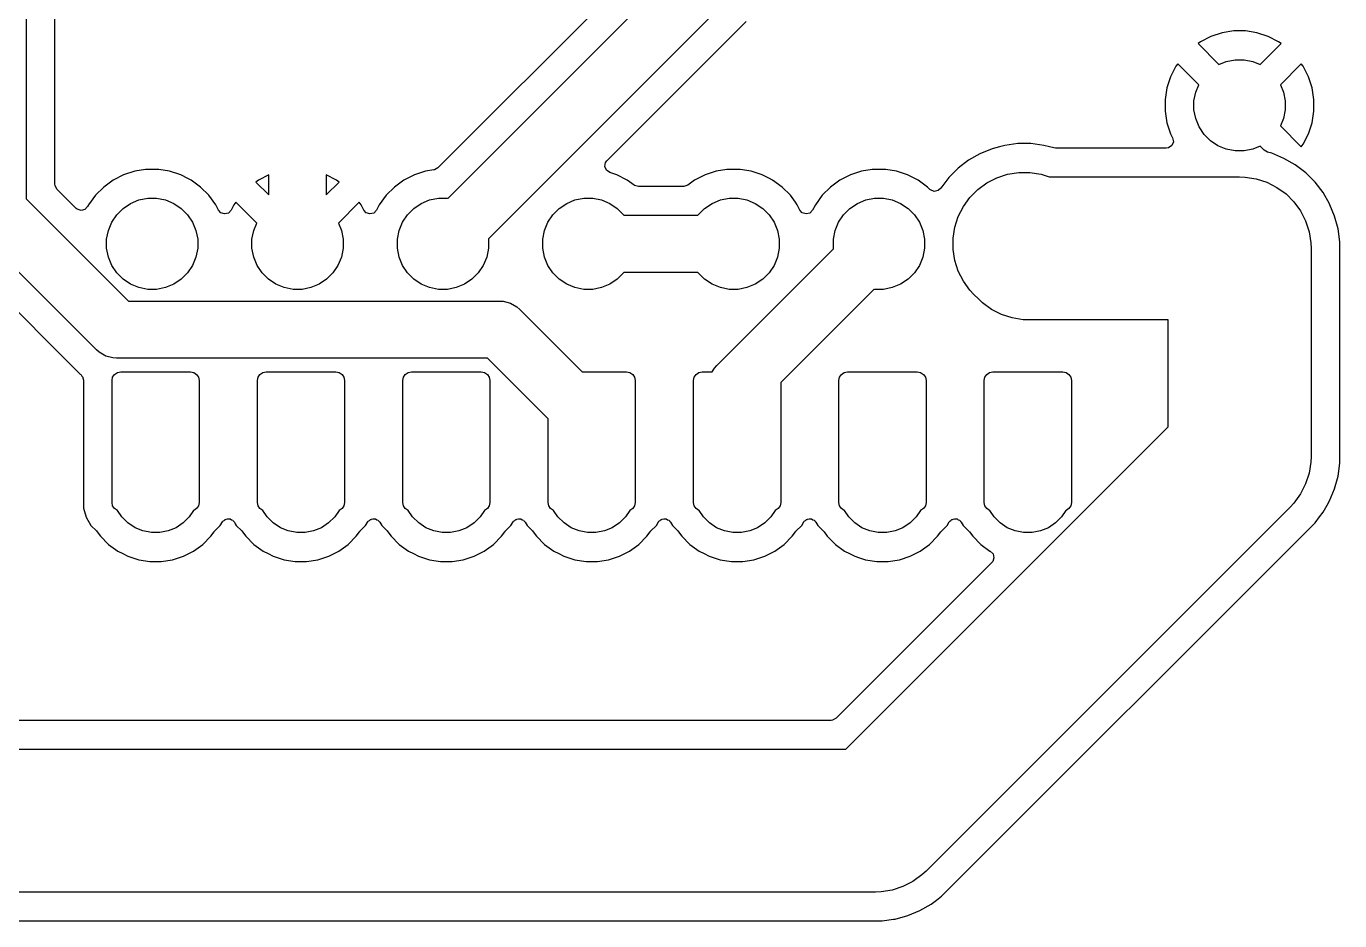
# Model space of a CAD drawing. Header units: millimetres. Extents: x 63.3 to 120.2, y -110.5 to -22.5.
# Drawn here: x 83.05 to 106, y -85.36 to -69.73 of the extents above; entities that cross this region are included whole.
import ezdxf

# ---------------------------------------------------------------- set-up
doc = ezdxf.new("R2010")
doc.units = ezdxf.units.MM
doc.layers.add('BLACK', color=7, linetype='CONTINUOUS')

msp = doc.modelspace()

# ---------------------------------------------------------------- linework, layer by layer
at = {"layer": 'BLACK', "linetype": 'CONTINUOUS'}
for p, q in [((83.05, -60.72005), (83.05, -72.744215)), ((83.5505, -72.485539), (83.5505, -60.978726)), ((94.535077, -67.91), (90.241797, -72.203281)), ((90.417278, -72.735615), (94.896447, -68.256446)), ((95.457107, -69.11), (91.124384, -73.442721)), ((93.195992, -72.078926), (95.628102, -69.646819)), ((103.568644, -69.998143), (103.524077, -70.030523)), ((103.750968, -69.905244), (103.568644, -69.998143)), ((103.945582, -69.842009), (103.750968, -69.905244)), ((104.147683, -69.81), (103.945582, -69.842009)), ((104.352317, -69.81), (104.147683, -69.81)), ((104.554417, -69.842009), (104.352317, -69.81)), ((104.749031, -69.905244), (104.554417, -69.842009)), ((104.93135, -69.998141), (104.749031, -69.905244)), ((104.931359, -69.998147), (104.93135, -69.998141)), ((104.975921, -70.030523), (104.931359, -69.998147)), ((103.524077, -70.030523), (103.524077, -70.030524)), ((103.524077, -70.030524), (103.890655, -70.397101)), ((104.609344, -70.397101), (104.975922, -70.030524)), ((104.975922, -70.030524), (104.975921, -70.030523)), ((103.138143, -70.428644), (103.045244, -70.610968)), ((103.170523, -70.384077), (103.138143, -70.428644)), ((103.170524, -70.384077), (103.170523, -70.384077)), ((103.537101, -70.750654), (103.170524, -70.384077)), ((103.890655, -70.397101), (104.017772, -70.344448)), ((104.017772, -70.344448), (104.171586, -70.313852)), ((104.171586, -70.313852), (104.328414, -70.313852)), ((104.328414, -70.313852), (104.482228, -70.344448)), ((104.482228, -70.344448), (104.609344, -70.397101)), ((105.329474, -70.384076), (104.962897, -70.750652)), ((105.329474, -70.384077), (105.329474, -70.384076)), ((105.361859, -70.42865), (105.329474, -70.384077)), ((105.454755, -70.610968), (105.361859, -70.42865)), ((103.045244, -70.610968), (102.982009, -70.805582)), ((105.51799, -70.805582), (105.454755, -70.610968)), ((102.982009, -70.805582), (102.95, -71.007682)), ((103.453852, -71.031586), (103.484448, -70.877772)), ((103.484448, -70.877772), (103.537101, -70.750654)), ((104.962897, -70.750652), (105.015552, -70.877772)), ((105.015552, -70.877772), (105.046148, -71.031586)), ((105.55, -71.007682), (105.51799, -70.805582)), ((102.95, -71.007682), (102.95, -71.212317)), ((103.453852, -71.188414), (103.453852, -71.031586)), ((105.046148, -71.031586), (105.046148, -71.188414)), ((105.55, -71.212317), (105.55, -71.007682)), ((102.95, -71.212317), (102.982009, -71.414417)), ((103.484448, -71.342228), (103.453852, -71.188414)), ((103.544463, -71.487117), (103.484448, -71.342228)), ((105.015552, -71.342228), (104.962898, -71.469345)), ((105.046148, -71.188414), (105.015552, -71.342228)), ((105.51799, -71.414417), (105.55, -71.212317)), ((102.982009, -71.414417), (103.045245, -71.609034)), ((103.631592, -71.617515), (103.544463, -71.487117)), ((104.962898, -71.469345), (105.329474, -71.835921)), ((105.454755, -71.609031), (105.51799, -71.414417)), ((100.054077, -71.834554), (99.926112, -71.868842)), ((100.147761, -71.809452), (100.054077, -71.834554)), ((100.147764, -71.809451), (100.147761, -71.809452)), ((100.147771, -71.80945), (100.147764, -71.809451)), ((100.375265, -71.779501), (100.147771, -71.80945)), ((100.375266, -71.779501), (100.375265, -71.779501)), ((100.604734, -71.779501), (100.375266, -71.779501)), ((100.604735, -71.779501), (100.604734, -71.779501)), ((100.832228, -71.80945), (100.604735, -71.779501)), ((100.832233, -71.809451), (100.832228, -71.80945)), ((100.832239, -71.809452), (100.832233, -71.809451)), ((100.931023, -71.835921), (100.832239, -71.809452)), ((103.067619, -71.812615), (103.010513, -71.852872)), ((103.045245, -71.609034), (103.081, -71.679206)), ((103.093896, -71.747875), (103.067619, -71.812615)), ((103.081, -71.679206), (103.093896, -71.747875)), ((103.742485, -71.728408), (103.631592, -71.617515)), ((103.872883, -71.815537), (103.742485, -71.728408)), ((104.017772, -71.875552), (103.872883, -71.815537)), ((104.609345, -71.822898), (104.482228, -71.875552)), ((104.683025, -71.896578), (104.609345, -71.822898)), ((105.329474, -71.835921), (105.361859, -71.791349)), ((105.361859, -71.791349), (105.454755, -71.609031)), ((99.714111, -71.956656), (99.515388, -72.07139)), ((99.71412, -71.956651), (99.714111, -71.956656)), ((99.926112, -71.868842), (99.71412, -71.956651)), ((101.003254, -71.855275), (100.931023, -71.835921)), ((101.035347, -71.8595), (101.003254, -71.855275)), ((102.970515, -71.8595), (101.035347, -71.8595)), ((103.010513, -71.852872), (102.970515, -71.8595)), ((104.171586, -71.906148), (104.017772, -71.875552)), ((104.328414, -71.906148), (104.171586, -71.906148)), ((104.482228, -71.875552), (104.328414, -71.906148)), ((104.738612, -71.928672), (104.683025, -71.896578)), ((104.813887, -71.948842), (104.738612, -71.928672)), ((105.025881, -72.036653), (104.813887, -71.948842)), ((105.02589, -72.036657), (105.025881, -72.036653)), ((105.224617, -72.151392), (105.02589, -72.036657)), ((84.945465, -72.261522), (84.750776, -72.324781)), ((85.13331, -72.231771), (84.945465, -72.261522)), ((85.147648, -72.2295), (85.13331, -72.231771)), ((85.352352, -72.2295), (85.147648, -72.2295)), ((85.36669, -72.231771), (85.352352, -72.2295)), ((85.554534, -72.261522), (85.36669, -72.231771)), ((85.749223, -72.324781), (85.554534, -72.261522)), ((90.025468, -72.261522), (89.830778, -72.324781)), ((90.173515, -72.238073), (90.025468, -72.261522)), ((90.180474, -72.236766), (90.173515, -72.238073)), ((90.241797, -72.203281), (90.180474, -72.236766)), ((93.160484, -72.180739), (93.172399, -72.111892)), ((93.187682, -72.245097), (93.160484, -72.180739)), ((93.172399, -72.111892), (93.195992, -72.078926)), ((93.245358, -72.284535), (93.187682, -72.245097)), ((93.369219, -72.32478), (93.245358, -72.284535)), ((95.105465, -72.261522), (94.910776, -72.324781)), ((95.29331, -72.231771), (95.105465, -72.261522)), ((95.307648, -72.2295), (95.29331, -72.231771)), ((95.512352, -72.2295), (95.307648, -72.2295)), ((95.52669, -72.231771), (95.512352, -72.2295)), ((95.714534, -72.261522), (95.52669, -72.231771)), ((95.909223, -72.324781), (95.714534, -72.261522)), ((97.645465, -72.261522), (97.450776, -72.324781)), ((97.83331, -72.231771), (97.645465, -72.261522)), ((97.847648, -72.2295), (97.83331, -72.231771)), ((98.052352, -72.2295), (97.847648, -72.2295)), ((98.06669, -72.231771), (98.052352, -72.2295)), ((98.254534, -72.261522), (98.06669, -72.231771)), ((98.449223, -72.324781), (98.254534, -72.261522)), ((99.333333, -72.211084), (99.171084, -72.373333)), ((99.33334, -72.211078), (99.333333, -72.211084)), ((99.515378, -72.071396), (99.33334, -72.211078)), ((99.515388, -72.07139), (99.515378, -72.071396)), ((100.198193, -72.314538), (100.391926, -72.283854)), ((100.391926, -72.283854), (100.588074, -72.283854)), ((100.588074, -72.283854), (100.781807, -72.314538)), ((105.406661, -72.291081), (105.224617, -72.151392)), ((105.40667, -72.291089), (105.406661, -72.291081)), ((105.568911, -72.45333), (105.40667, -72.291089)), ((83.553334, -72.511897), (83.5505, -72.485539)), ((83.586819, -72.57322), (83.553334, -72.511897)), ((84.568386, -72.417715), (84.402786, -72.538028)), ((84.750776, -72.324781), (84.568386, -72.417715)), ((85.874653, -72.388691), (85.749223, -72.324781)), ((85.93161, -72.417713), (85.874653, -72.388691)), ((85.931612, -72.417714), (85.93161, -72.417713)), ((85.931613, -72.417715), (85.931612, -72.417714)), ((86.097213, -72.538028), (85.931613, -72.417715)), ((87.108644, -72.418143), (87.064077, -72.450523)), ((87.064077, -72.450523), (87.064077, -72.450524)), ((87.064077, -72.450524), (87.29, -72.676446)), ((87.29, -72.325737), (87.108644, -72.418143)), ((87.29, -72.676446), (87.29, -72.325737)), ((88.47135, -72.418141), (88.29, -72.325737)), ((88.29, -72.325737), (88.29, -72.676446)), ((88.29, -72.676446), (88.515922, -72.450524)), ((88.471359, -72.418147), (88.47135, -72.418141)), ((88.515921, -72.450523), (88.471359, -72.418147)), ((88.515922, -72.450524), (88.515921, -72.450523)), ((89.648386, -72.417715), (89.482786, -72.538028)), ((89.830778, -72.324781), (89.648386, -72.417715)), ((93.55161, -72.417713), (93.369219, -72.32478)), ((93.551612, -72.417714), (93.55161, -72.417713)), ((93.551613, -72.417715), (93.551612, -72.417714)), ((93.672877, -72.505818), (93.551613, -72.417715)), ((93.678723, -72.509815), (93.672877, -72.505818)), ((93.745762, -72.5295), (93.678723, -72.509815)), ((94.607123, -72.505818), (94.541317, -72.529298)), ((94.728386, -72.417715), (94.607123, -72.505818)), ((94.910776, -72.324781), (94.728386, -72.417715)), ((96.034653, -72.388691), (95.909223, -72.324781)), ((96.09161, -72.417713), (96.034653, -72.388691)), ((96.091612, -72.417714), (96.09161, -72.417713)), ((96.091613, -72.417715), (96.091612, -72.417714)), ((96.257213, -72.538028), (96.091613, -72.417715)), ((97.268386, -72.417715), (97.102786, -72.538028)), ((97.450776, -72.324781), (97.268386, -72.417715)), ((98.574653, -72.388691), (98.449223, -72.324781)), ((98.63161, -72.417713), (98.574653, -72.388691)), ((98.631612, -72.417714), (98.63161, -72.417713)), ((98.631613, -72.417715), (98.631612, -72.417714)), ((98.797213, -72.538028), (98.631613, -72.417715)), ((99.171078, -72.37334), (99.031396, -72.555378)), ((99.171084, -72.373333), (99.171078, -72.37334)), ((99.67819, -72.579492), (99.836877, -72.4642)), ((99.836877, -72.4642), (100.011646, -72.375151)), ((100.011646, -72.375151), (100.198193, -72.314538)), ((100.781807, -72.314538), (100.921724, -72.36)), ((100.921724, -72.36), (104.25, -72.36)), ((104.25, -72.36), (104.348074, -72.363853)), ((104.348074, -72.363853), (104.541807, -72.394538)), ((104.541807, -72.394538), (104.728354, -72.455151)), ((104.728354, -72.455151), (104.903123, -72.5442)), ((105.568918, -72.453338), (105.568911, -72.45333)), ((105.708607, -72.635382), (105.568918, -72.453338)), ((83.05, -72.744215), (84.835785, -74.53)), ((83.923962, -72.910363), (83.586819, -72.57322)), ((84.258028, -72.682786), (84.137713, -72.848388)), ((84.402786, -72.538028), (84.258028, -72.682786)), ((85.017772, -72.764448), (85.171586, -72.733852)), ((85.171586, -72.733852), (85.328414, -72.733852)), ((85.328414, -72.733852), (85.482228, -72.764448)), ((86.241971, -72.682786), (86.097213, -72.538028)), ((86.362284, -72.848385), (86.241971, -72.682786)), ((89.338028, -72.682786), (89.217713, -72.848388)), ((89.482786, -72.538028), (89.338028, -72.682786)), ((90.097772, -72.764448), (90.251586, -72.733852)), ((90.251586, -72.733852), (90.408414, -72.733852)), ((90.408414, -72.733852), (90.417278, -72.735615)), ((92.637772, -72.764448), (92.791586, -72.733852)), ((92.791586, -72.733852), (92.948414, -72.733852)), ((92.948414, -72.733852), (93.102228, -72.764448)), ((94.534238, -72.5295), (93.745762, -72.5295)), ((94.541317, -72.529298), (94.534238, -72.5295)), ((95.177772, -72.764448), (95.331586, -72.733852)), ((95.331586, -72.733852), (95.488414, -72.733852)), ((95.488414, -72.733852), (95.642228, -72.764448)), ((96.401971, -72.682786), (96.257213, -72.538028)), ((96.490092, -72.804077), (96.401971, -72.682786)), ((96.958028, -72.682786), (96.837715, -72.848386)), ((97.102786, -72.538028), (96.958028, -72.682786)), ((97.717772, -72.764448), (97.871586, -72.733852)), ((97.871586, -72.733852), (98.028414, -72.733852)), ((98.028414, -72.733852), (98.182228, -72.764448)), ((98.837761, -72.578576), (98.797213, -72.538028)), ((98.848764, -72.588345), (98.837761, -72.578576)), ((98.913622, -72.61433), (98.848764, -72.588345)), ((98.982232, -72.601126), (98.913622, -72.61433)), ((99.027696, -72.557798), (98.982232, -72.601126)), ((99.029137, -72.558761), (99.027696, -72.557798)), ((99.031396, -72.555378), (99.029137, -72.558761)), ((99.4242, -72.876877), (99.539492, -72.71819)), ((99.539492, -72.71819), (99.67819, -72.579492)), ((104.903123, -72.5442), (105.06181, -72.659493)), ((105.06181, -72.659493), (105.200507, -72.79819)), ((105.708608, -72.635385), (105.708607, -72.635382)), ((105.708611, -72.635388), (105.708608, -72.635385)), ((105.823344, -72.834112), (105.708611, -72.635388)), ((83.940197, -72.92403), (83.923962, -72.910363)), ((84.006332, -72.946568), (83.940197, -72.92403)), ((84.074153, -72.929773), (84.006332, -72.946568)), ((84.122127, -72.878978), (84.074153, -72.929773)), ((84.137713, -72.848388), (84.122127, -72.878978)), ((84.631592, -73.022485), (84.742485, -72.911592)), ((84.742485, -72.911592), (84.872883, -72.824463)), ((84.872883, -72.824463), (85.017772, -72.764448)), ((85.482228, -72.764448), (85.627117, -72.824463)), ((85.627117, -72.824463), (85.757515, -72.911592)), ((85.757515, -72.911592), (85.868408, -73.022485)), ((86.362285, -72.848387), (86.362284, -72.848385)), ((86.362287, -72.84839), (86.362285, -72.848387)), ((86.403754, -72.929773), (86.362287, -72.84839)), ((86.409795, -72.94163), (86.403754, -72.929773)), ((86.448834, -72.986683), (86.409795, -72.94163)), ((86.630765, -72.94163), (86.58279, -72.992426)), ((86.678143, -72.848644), (86.630765, -72.94163)), ((86.710523, -72.804077), (86.678143, -72.848644)), ((86.710524, -72.804077), (86.710523, -72.804077)), ((87.077101, -73.170654), (86.710524, -72.804077)), ((88.869474, -72.804076), (88.502897, -73.170652)), ((88.869474, -72.804077), (88.869474, -72.804076)), ((88.901861, -72.848652), (88.869474, -72.804077)), ((88.949234, -72.941628), (88.901861, -72.848652)), ((88.988272, -72.986682), (88.949234, -72.941628)), ((89.170203, -72.94163), (89.122228, -72.992426)), ((89.217713, -72.848388), (89.170203, -72.94163)), ((89.711592, -73.022485), (89.822485, -72.911592)), ((89.822485, -72.911592), (89.952883, -72.824463)), ((89.952883, -72.824463), (90.097772, -72.764448)), ((92.251592, -73.022485), (92.362485, -72.911592)), ((92.362485, -72.911592), (92.492883, -72.824463)), ((92.492883, -72.824463), (92.637772, -72.764448)), ((93.102228, -72.764448), (93.247117, -72.824463)), ((93.247117, -72.824463), (93.377515, -72.911592)), ((93.377515, -72.911592), (93.488408, -73.022485)), ((94.791592, -73.022485), (94.902485, -72.911592)), ((94.902485, -72.911592), (95.032883, -72.824463)), ((95.032883, -72.824463), (95.177772, -72.764448)), ((95.642228, -72.764448), (95.787117, -72.824463)), ((95.787117, -72.824463), (95.917515, -72.911592)), ((95.917515, -72.911592), (96.028408, -73.022485)), ((96.522287, -72.84839), (96.490092, -72.804077)), ((96.563754, -72.929773), (96.522287, -72.84839)), ((96.569515, -72.94108), (96.563754, -72.929773)), ((96.608554, -72.986134), (96.569515, -72.94108)), ((96.790485, -72.94108), (96.74251, -72.991876)), ((96.837715, -72.848386), (96.790485, -72.94108)), ((97.331592, -73.022485), (97.442485, -72.911592)), ((97.442485, -72.911592), (97.572883, -72.824463)), ((97.572883, -72.824463), (97.717772, -72.764448)), ((98.182228, -72.764448), (98.327117, -72.824463)), ((98.327117, -72.824463), (98.457515, -72.911592)), ((98.457515, -72.911592), (98.568408, -73.022485)), ((99.335151, -73.051646), (99.4242, -72.876877)), ((105.200507, -72.79819), (105.3158, -72.956877)), ((105.3158, -72.956877), (105.404849, -73.131646)), ((105.823346, -72.834117), (105.823344, -72.834112)), ((105.823349, -72.834123), (105.823346, -72.834117)), ((105.829367, -72.848652), (105.823349, -72.834123)), ((105.911158, -73.046113), (105.829367, -72.848652)), ((84.484448, -73.297772), (84.544463, -73.152883)), ((84.544463, -73.152883), (84.631592, -73.022485)), ((85.868408, -73.022485), (85.955537, -73.152883)), ((85.955537, -73.152883), (86.015552, -73.297772)), ((86.514969, -73.009221), (86.448834, -72.986683)), ((86.58279, -72.992426), (86.514969, -73.009221)), ((87.024448, -73.297772), (87.077101, -73.170654)), ((88.502897, -73.170652), (88.555552, -73.297772)), ((89.054407, -73.00922), (88.988272, -72.986682)), ((89.122228, -72.992426), (89.054407, -73.00922)), ((89.564448, -73.297772), (89.624463, -73.152883)), ((89.624463, -73.152883), (89.711592, -73.022485)), ((92.104448, -73.297772), (92.164463, -73.152883)), ((92.164463, -73.152883), (92.251592, -73.022485)), ((93.488408, -73.022485), (93.493429, -73.03)), ((93.493429, -73.03), (94.786571, -73.03)), ((94.786571, -73.03), (94.791592, -73.022485)), ((96.028408, -73.022485), (96.115537, -73.152883)), ((96.115537, -73.152883), (96.175552, -73.297772)), ((96.674689, -73.008671), (96.608554, -72.986134)), ((96.74251, -72.991876), (96.674689, -73.008671)), ((97.184448, -73.297772), (97.244463, -73.152883)), ((97.244463, -73.152883), (97.331592, -73.022485)), ((98.568408, -73.022485), (98.655537, -73.152883)), ((98.655537, -73.152883), (98.715552, -73.297772)), ((99.274538, -73.238193), (99.335151, -73.051646)), ((105.404849, -73.131646), (105.465462, -73.318193)), ((105.970548, -73.267762), (105.911158, -73.046113)), ((84.275126, -75.383553), (82.196447, -73.304874)), ((84.453852, -73.451586), (84.484448, -73.297772)), ((86.015552, -73.297772), (86.046148, -73.451586)), ((86.993852, -73.451586), (87.024448, -73.297772)), ((88.555552, -73.297772), (88.586148, -73.451586)), ((89.533852, -73.451586), (89.564448, -73.297772)), ((92.073852, -73.451586), (92.104448, -73.297772)), ((96.175552, -73.297772), (96.206148, -73.451586)), ((97.153852, -73.451586), (97.184448, -73.297772)), ((98.715552, -73.297772), (98.746148, -73.451586)), ((99.243854, -73.431926), (99.274538, -73.238193)), ((99.243854, -73.628074), (99.243854, -73.431926)), ((105.465462, -73.318193), (105.496147, -73.511926)), ((106.0005, -73.495266), (105.970548, -73.267762)), ((84.453852, -73.608414), (84.453852, -73.451586)), ((84.484448, -73.762228), (84.453852, -73.608414)), ((86.046148, -73.608414), (86.015552, -73.762228)), ((86.046148, -73.451586), (86.046148, -73.608414)), ((86.993852, -73.608414), (86.993852, -73.451586)), ((87.024448, -73.762228), (86.993852, -73.608414)), ((88.586148, -73.608414), (88.555552, -73.762228)), ((88.586148, -73.451586), (88.586148, -73.608414)), ((89.533852, -73.608414), (89.533852, -73.451586)), ((89.564448, -73.762228), (89.533852, -73.608414)), ((91.126148, -73.608414), (91.095552, -73.762228)), ((91.124384, -73.442721), (91.126148, -73.451586)), ((91.126148, -73.451586), (91.126148, -73.608414)), ((92.073852, -73.608414), (92.073852, -73.451586)), ((92.104448, -73.762228), (92.073852, -73.608414)), ((95.116447, -75.656447), (97.155615, -73.617277)), ((96.206148, -73.608414), (96.175552, -73.762228)), ((96.206148, -73.451586), (96.206148, -73.608414)), ((97.153852, -73.608414), (97.153852, -73.451586)), ((97.155615, -73.617277), (97.153852, -73.608414)), ((98.746148, -73.608414), (98.715552, -73.762228)), ((98.746148, -73.451586), (98.746148, -73.608414)), ((99.274538, -73.821807), (99.243854, -73.628074)), ((105.496147, -73.511926), (105.5, -73.61)), ((105.5, -73.61), (105.5, -77.248241)), ((106.0005, -77.133507), (106.0005, -73.495266)), ((81.916559, -73.7328), (83.851537, -75.667778)), ((84.544463, -73.907117), (84.484448, -73.762228)), ((86.015552, -73.762228), (85.955537, -73.907117)), ((87.084463, -73.907117), (87.024448, -73.762228)), ((88.555552, -73.762228), (88.495537, -73.907117)), ((89.624463, -73.907117), (89.564448, -73.762228)), ((91.095552, -73.762228), (91.035537, -73.907117)), ((92.164463, -73.907117), (92.104448, -73.762228)), ((96.175552, -73.762228), (96.115537, -73.907117)), ((98.715552, -73.762228), (98.655537, -73.907117)), ((99.335151, -74.008354), (99.274538, -73.821807)), ((84.631592, -74.037515), (84.544463, -73.907117)), ((84.742485, -74.148408), (84.631592, -74.037515)), ((85.868408, -74.037515), (85.757515, -74.148408)), ((85.955537, -73.907117), (85.868408, -74.037515)), ((87.171592, -74.037515), (87.084463, -73.907117)), ((87.282485, -74.148408), (87.171592, -74.037515)), ((88.408408, -74.037515), (88.297515, -74.148408)), ((88.495537, -73.907117), (88.408408, -74.037515)), ((89.711592, -74.037515), (89.624463, -73.907117)), ((89.822485, -74.148408), (89.711592, -74.037515)), ((90.948408, -74.037515), (90.837515, -74.148408)), ((91.035537, -73.907117), (90.948408, -74.037515)), ((92.251592, -74.037515), (92.164463, -73.907117)), ((92.362485, -74.148408), (92.251592, -74.037515)), ((93.488408, -74.037515), (93.377515, -74.148408)), ((93.493429, -74.03), (93.488408, -74.037515)), ((94.786571, -74.03), (93.493429, -74.03)), ((94.791592, -74.037515), (94.786571, -74.03)), ((94.902485, -74.148408), (94.791592, -74.037515)), ((96.028408, -74.037515), (95.917515, -74.148408)), ((96.115537, -73.907117), (96.028408, -74.037515)), ((98.568408, -74.037515), (98.457515, -74.148408)), ((98.655537, -73.907117), (98.568408, -74.037515)), ((99.4242, -74.183123), (99.335151, -74.008354)), ((84.872883, -74.235537), (84.742485, -74.148408)), ((85.017772, -74.295552), (84.872883, -74.235537)), ((85.171586, -74.326148), (85.017772, -74.295552)), ((85.328414, -74.326148), (85.171586, -74.326148)), ((85.482228, -74.295552), (85.328414, -74.326148)), ((85.627117, -74.235537), (85.482228, -74.295552)), ((85.757515, -74.148408), (85.627117, -74.235537)), ((87.412883, -74.235537), (87.282485, -74.148408)), ((87.557772, -74.295552), (87.412883, -74.235537)), ((87.711586, -74.326148), (87.557772, -74.295552)), ((87.868414, -74.326148), (87.711586, -74.326148)), ((88.022228, -74.295552), (87.868414, -74.326148)), ((88.167117, -74.235537), (88.022228, -74.295552)), ((88.297515, -74.148408), (88.167117, -74.235537)), ((89.952883, -74.235537), (89.822485, -74.148408)), ((90.097772, -74.295552), (89.952883, -74.235537)), ((90.251586, -74.326148), (90.097772, -74.295552)), ((90.408414, -74.326148), (90.251586, -74.326148)), ((90.562228, -74.295552), (90.408414, -74.326148)), ((90.707117, -74.235537), (90.562228, -74.295552)), ((90.837515, -74.148408), (90.707117, -74.235537)), ((92.492883, -74.235537), (92.362485, -74.148408)), ((92.637772, -74.295552), (92.492883, -74.235537)), ((92.791586, -74.326148), (92.637772, -74.295552)), ((92.948414, -74.326148), (92.791586, -74.326148)), ((93.102228, -74.295552), (92.948414, -74.326148)), ((93.247117, -74.235537), (93.102228, -74.295552)), ((93.377515, -74.148408), (93.247117, -74.235537)), ((95.032883, -74.235537), (94.902485, -74.148408)), ((95.177772, -74.295552), (95.032883, -74.235537)), ((95.331586, -74.326148), (95.177772, -74.295552)), ((95.488414, -74.326148), (95.331586, -74.326148)), ((95.642228, -74.295552), (95.488414, -74.326148)), ((95.787117, -74.235537), (95.642228, -74.295552)), ((95.917515, -74.148408), (95.787117, -74.235537)), ((97.862722, -74.324384), (96.232, -75.955106)), ((97.871586, -74.326148), (97.862722, -74.324384)), ((98.028414, -74.326148), (97.871586, -74.326148)), ((98.182228, -74.295552), (98.028414, -74.326148)), ((98.327117, -74.235537), (98.182228, -74.295552)), ((98.457515, -74.148408), (98.327117, -74.235537)), ((99.539492, -74.34181), (99.4242, -74.183123)), ((99.606117, -74.413883), (99.539492, -74.34181)), ((84.835785, -74.53), (91.317898, -74.53)), ((91.317898, -74.53), (91.383146, -74.534277)), ((91.383146, -74.534277), (91.383161, -74.534277)), ((91.383161, -74.534277), (91.50924, -74.56806)), ((91.50924, -74.56806), (91.622279, -74.633323)), ((99.686116, -74.493883), (99.606117, -74.413883)), ((99.75819, -74.560508), (99.686116, -74.493883)), ((99.916877, -74.6758), (99.75819, -74.560508)), ((91.622279, -74.633323), (91.622294, -74.633338)), ((91.622294, -74.633338), (91.671451, -74.676447)), ((91.671451, -74.676447), (92.764005, -75.769)), ((100.091646, -74.764849), (99.916877, -74.6758)), ((100.278193, -74.825462), (100.091646, -74.764849)), ((100.471926, -74.856147), (100.278193, -74.825462)), ((100.57, -74.86), (100.471926, -74.856147)), ((103, -74.86), (100.57, -74.86)), ((103, -76.730474), (103, -74.86)), ((84.324289, -75.426668), (84.275126, -75.383553)), ((84.324298, -75.426677), (84.324289, -75.426668)), ((84.437337, -75.49194), (84.324298, -75.426677)), ((84.563416, -75.525723), (84.437337, -75.49194)), ((83.851537, -75.667778), (83.85154, -75.667782)), ((83.85154, -75.667782), (83.990897, -75.807139)), ((84.563431, -75.525723), (84.563416, -75.525723)), ((84.628679, -75.53), (84.563431, -75.525723)), ((91.110792, -75.53), (84.628679, -75.53)), ((92.168, -76.587208), (91.110792, -75.53)), ((95.03673, -75.769), (95.073323, -75.705619)), ((95.073323, -75.705619), (95.073338, -75.705603)), ((95.073338, -75.705603), (95.116447, -75.656447)), ((83.990897, -75.807139), (84.001921, -75.814505)), ((84.001921, -75.814505), (84.010121, -75.82251)), ((84.010121, -75.82251), (84.021841, -75.843373)), ((84.021841, -75.843373), (84.037191, -75.861737)), ((84.037191, -75.861737), (84.040156, -75.875977)), ((84.040156, -75.875977), (84.044341, -75.883426)), ((84.044341, -75.883426), (84.043756, -75.893261)), ((84.043756, -75.893261), (84.0475, -75.911238)), ((84.0475, -75.911238), (84.0475, -78.114541)), ((84.548, -75.9214), (84.559601, -75.863079)), ((84.548, -78.0486), (84.548, -75.9214)), ((84.559601, -75.863079), (84.592637, -75.813637)), ((84.592637, -75.813637), (84.642079, -75.780601)), ((84.642079, -75.780601), (84.7004, -75.769)), ((84.7004, -75.769), (85.9196, -75.769)), ((85.9196, -75.769), (85.977921, -75.780601)), ((85.977921, -75.780601), (86.027363, -75.813637)), ((86.027363, -75.813637), (86.060399, -75.863079)), ((86.060399, -75.863079), (86.072, -75.9214)), ((86.072, -75.9214), (86.072, -78.0486)), ((87.088, -75.9214), (87.099601, -75.863079)), ((87.088, -78.0486), (87.088, -75.9214)), ((87.099601, -75.863079), (87.132637, -75.813637)), ((87.132637, -75.813637), (87.182079, -75.780601)), ((87.182079, -75.780601), (87.2404, -75.769)), ((87.2404, -75.769), (88.4596, -75.769)), ((88.4596, -75.769), (88.517921, -75.780601)), ((88.517921, -75.780601), (88.567363, -75.813637)), ((88.567363, -75.813637), (88.600399, -75.863079)), ((88.600399, -75.863079), (88.612, -75.9214)), ((88.612, -75.9214), (88.612, -78.0486)), ((89.628, -75.9214), (89.639601, -75.863079)), ((89.628, -78.0486), (89.628, -75.9214)), ((89.639601, -75.863079), (89.672637, -75.813637)), ((89.672637, -75.813637), (89.722079, -75.780601)), ((89.722079, -75.780601), (89.7804, -75.769)), ((89.7804, -75.769), (90.9996, -75.769)), ((90.9996, -75.769), (91.057921, -75.780601)), ((91.057921, -75.780601), (91.107363, -75.813637)), ((91.107363, -75.813637), (91.140399, -75.863079)), ((91.140399, -75.863079), (91.152, -75.9214)), ((91.152, -75.9214), (91.152, -78.0486)), ((92.764005, -75.769), (93.5396, -75.769)), ((93.5396, -75.769), (93.597921, -75.780601)), ((93.597921, -75.780601), (93.647363, -75.813637)), ((93.647363, -75.813637), (93.680399, -75.863079)), ((93.680399, -75.863079), (93.692, -75.9214)), ((93.692, -75.9214), (93.692, -78.0486)), ((94.708, -75.9214), (94.719601, -75.863079)), ((94.708, -78.0486), (94.708, -75.9214)), ((94.719601, -75.863079), (94.752637, -75.813637)), ((94.752637, -75.813637), (94.802079, -75.780601)), ((94.802079, -75.780601), (94.8604, -75.769)), ((94.8604, -75.769), (95.03673, -75.769)), ((96.232, -75.955106), (96.232, -78.0486)), ((97.248, -75.9214), (97.259601, -75.863079)), ((97.248, -78.0486), (97.248, -75.9214)), ((97.259601, -75.863079), (97.292637, -75.813637)), ((97.292637, -75.813637), (97.342079, -75.780601)), ((97.342079, -75.780601), (97.4004, -75.769)), ((97.4004, -75.769), (98.6196, -75.769)), ((98.6196, -75.769), (98.677921, -75.780601)), ((98.677921, -75.780601), (98.727363, -75.813637)), ((98.727363, -75.813637), (98.760399, -75.863079)), ((98.760399, -75.863079), (98.772, -75.9214)), ((98.772, -75.9214), (98.772, -78.0486)), ((99.788, -75.9214), (99.799601, -75.863079)), ((99.788, -78.0486), (99.788, -75.9214)), ((99.799601, -75.863079), (99.832637, -75.813637)), ((99.832637, -75.813637), (99.882079, -75.780601)), ((99.882079, -75.780601), (99.9404, -75.769)), ((99.9404, -75.769), (101.1596, -75.769)), ((101.1596, -75.769), (101.217921, -75.780601)), ((101.217921, -75.780601), (101.267363, -75.813637)), ((101.267363, -75.813637), (101.300399, -75.863079)), ((101.300399, -75.863079), (101.312, -75.9214)), ((101.312, -75.9214), (101.312, -78.0486)), ((92.168, -78.0486), (92.168, -76.587208)), ((97.370475, -82.36), (103, -76.730474)), ((105.5, -77.248241), (105.496147, -77.346315)), ((106.0005, -77.362975), (106.0005, -77.133507)), ((105.465462, -77.540048), (105.404849, -77.726595)), ((105.496147, -77.346315), (105.465462, -77.540048)), ((105.970549, -77.59048), (106.0005, -77.362975)), ((105.404849, -77.726595), (105.3158, -77.901364)), ((105.911158, -77.812127), (105.970549, -77.59048)), ((105.3158, -77.901364), (105.200508, -78.060051)), ((105.782054, -78.095646), (105.823345, -78.024129)), ((105.823345, -78.024129), (105.911158, -77.812127)), ((84.0475, -78.114541), (84.050412, -78.151546)), ((84.050412, -78.151546), (84.050413, -78.151552)), ((84.050413, -78.151552), (84.096434, -78.309954)), ((84.559601, -78.106921), (84.548, -78.0486)), ((84.592637, -78.156363), (84.559601, -78.106921)), ((84.642079, -78.189399), (84.592637, -78.156363)), ((84.645203, -78.19002), (84.642079, -78.189399)), ((84.720966, -78.303408), (84.645203, -78.19002)), ((85.974796, -78.19002), (85.899034, -78.303408)), ((85.977921, -78.189399), (85.974796, -78.19002)), ((86.027363, -78.156363), (85.977921, -78.189399)), ((86.060399, -78.106921), (86.027363, -78.156363)), ((86.072, -78.0486), (86.060399, -78.106921)), ((87.099601, -78.106921), (87.088, -78.0486)), ((87.132637, -78.156363), (87.099601, -78.106921)), ((87.182079, -78.189399), (87.132637, -78.156363)), ((87.185203, -78.19002), (87.182079, -78.189399)), ((87.260966, -78.303408), (87.185203, -78.19002)), ((88.514796, -78.19002), (88.439034, -78.303408)), ((88.517921, -78.189399), (88.514796, -78.19002)), ((88.567363, -78.156363), (88.517921, -78.189399)), ((88.600399, -78.106921), (88.567363, -78.156363)), ((88.612, -78.0486), (88.600399, -78.106921)), ((89.639601, -78.106921), (89.628, -78.0486)), ((89.672637, -78.156363), (89.639601, -78.106921)), ((89.722079, -78.189399), (89.672637, -78.156363)), ((89.725203, -78.19002), (89.722079, -78.189399)), ((89.800966, -78.303408), (89.725203, -78.19002)), ((91.054796, -78.19002), (90.979034, -78.303408)), ((91.057921, -78.189399), (91.054796, -78.19002)), ((91.107363, -78.156363), (91.057921, -78.189399)), ((91.140399, -78.106921), (91.107363, -78.156363)), ((91.152, -78.0486), (91.140399, -78.106921)), ((92.179601, -78.106921), (92.168, -78.0486)), ((92.212637, -78.156363), (92.179601, -78.106921)), ((92.262079, -78.189399), (92.212637, -78.156363)), ((92.265203, -78.19002), (92.262079, -78.189399)), ((92.340966, -78.303408), (92.265203, -78.19002)), ((93.594796, -78.19002), (93.519034, -78.303408)), ((93.597921, -78.189399), (93.594796, -78.19002)), ((93.647363, -78.156363), (93.597921, -78.189399)), ((93.680399, -78.106921), (93.647363, -78.156363)), ((93.692, -78.0486), (93.680399, -78.106921)), ((94.719601, -78.106921), (94.708, -78.0486)), ((94.752637, -78.156363), (94.719601, -78.106921)), ((94.802079, -78.189399), (94.752637, -78.156363)), ((94.805203, -78.19002), (94.802079, -78.189399)), ((94.880966, -78.303408), (94.805203, -78.19002)), ((96.134796, -78.19002), (96.059034, -78.303408)), ((96.137921, -78.189399), (96.134796, -78.19002)), ((96.187363, -78.156363), (96.137921, -78.189399)), ((96.220399, -78.106921), (96.187363, -78.156363)), ((96.232, -78.0486), (96.220399, -78.106921)), ((97.259601, -78.106921), (97.248, -78.0486)), ((97.292637, -78.156363), (97.259601, -78.106921)), ((97.342079, -78.189399), (97.292637, -78.156363)), ((97.345203, -78.19002), (97.342079, -78.189399)), ((97.420966, -78.303408), (97.345203, -78.19002)), ((98.674796, -78.19002), (98.599034, -78.303408)), ((98.677921, -78.189399), (98.674796, -78.19002)), ((98.727363, -78.156363), (98.677921, -78.189399)), ((98.760399, -78.106921), (98.727363, -78.156363)), ((98.772, -78.0486), (98.760399, -78.106921)), ((105.133884, -78.132124), (98.772124, -84.493883)), ((99.799601, -78.106921), (99.788, -78.0486)), ((99.832637, -78.156363), (99.799601, -78.106921)), ((99.882079, -78.189399), (99.832637, -78.156363)), ((99.885203, -78.19002), (99.882079, -78.189399)), ((99.960966, -78.303408), (99.885203, -78.19002)), ((101.214796, -78.19002), (101.139034, -78.303408)), ((101.217921, -78.189399), (101.214796, -78.19002)), ((101.267363, -78.156363), (101.217921, -78.189399)), ((101.300399, -78.106921), (101.267363, -78.156363)), ((101.312, -78.0486), (101.300399, -78.106921)), ((105.200508, -78.060051), (105.133884, -78.132124)), ((105.645859, -78.304632), (105.708611, -78.222853)), ((105.708611, -78.222853), (105.782054, -78.095646)), ((84.096434, -78.309954), (84.096435, -78.309957)), ((84.096435, -78.309957), (84.180405, -78.451943)), ((84.180405, -78.451943), (84.180406, -78.451944)), ((84.180406, -78.451944), (84.180408, -78.451947)), ((84.180408, -78.451947), (84.276608, -78.548147)), ((84.826592, -78.409034), (84.720966, -78.303408)), ((84.950796, -78.492024), (84.826592, -78.409034)), ((85.793408, -78.409034), (85.669204, -78.492024)), ((85.899034, -78.303408), (85.793408, -78.409034)), ((86.339537, -78.552), (86.439592, -78.451947)), ((86.439592, -78.451947), (86.478439, -78.386259)), ((86.478439, -78.386259), (86.484962, -78.378477)), ((86.484962, -78.378477), (86.505927, -78.364509)), ((86.505927, -78.364509), (86.524337, -78.347321)), ((86.524337, -78.347321), (86.534505, -78.345471)), ((86.534505, -78.345471), (86.54311, -78.339739)), ((86.54311, -78.339739), (86.568299, -78.339324)), ((86.568299, -78.339324), (86.593079, -78.334817)), ((86.593079, -78.334817), (86.602634, -78.338759)), ((86.602634, -78.338759), (86.61297, -78.338589)), ((86.61297, -78.338589), (86.634379, -78.351854)), ((86.634379, -78.351854), (86.657668, -78.361462)), ((86.657668, -78.361462), (86.666691, -78.371875)), ((86.666691, -78.371875), (86.672363, -78.37539)), ((86.672363, -78.37539), (86.675575, -78.382128)), ((86.675575, -78.382128), (86.686731, -78.395003)), ((86.686731, -78.395003), (86.702927, -78.422389)), ((86.702927, -78.422389), (86.720405, -78.451943)), ((86.720405, -78.451943), (86.720408, -78.451947)), ((86.720408, -78.451947), (86.816608, -78.548147)), ((87.366592, -78.409034), (87.260966, -78.303408)), ((87.490796, -78.492024), (87.366592, -78.409034)), ((88.333408, -78.409034), (88.209204, -78.492024)), ((88.439034, -78.303408), (88.333408, -78.409034)), ((88.879537, -78.552), (88.979592, -78.451947)), ((88.979592, -78.451947), (89.018439, -78.386259)), ((89.018439, -78.386259), (89.024962, -78.378477)), ((89.024962, -78.378477), (89.045927, -78.364509)), ((89.045927, -78.364509), (89.064337, -78.347321)), ((89.064337, -78.347321), (89.074505, -78.345471)), ((89.074505, -78.345471), (89.08311, -78.339739)), ((89.08311, -78.339739), (89.108299, -78.339324)), ((89.108299, -78.339324), (89.133079, -78.334817)), ((89.133079, -78.334817), (89.142634, -78.338759)), ((89.142634, -78.338759), (89.15297, -78.338589)), ((89.15297, -78.338589), (89.174379, -78.351854)), ((89.174379, -78.351854), (89.197668, -78.361462)), ((89.197668, -78.361462), (89.206691, -78.371875)), ((89.206691, -78.371875), (89.212363, -78.37539)), ((89.212363, -78.37539), (89.215575, -78.382128)), ((89.215575, -78.382128), (89.226731, -78.395003)), ((89.226731, -78.395003), (89.242927, -78.422389)), ((89.242927, -78.422389), (89.260405, -78.451943)), ((89.260405, -78.451943), (89.260408, -78.451947)), ((89.260408, -78.451947), (89.356608, -78.548147)), ((89.906592, -78.409034), (89.800966, -78.303408)), ((90.030796, -78.492024), (89.906592, -78.409034)), ((90.873408, -78.409034), (90.749204, -78.492024)), ((90.979034, -78.303408), (90.873408, -78.409034)), ((91.419537, -78.552), (91.519592, -78.451947)), ((91.519592, -78.451947), (91.558439, -78.386259)), ((91.558439, -78.386259), (91.564962, -78.378477)), ((91.564962, -78.378477), (91.585927, -78.364509)), ((91.585927, -78.364509), (91.604337, -78.347321)), ((91.604337, -78.347321), (91.614505, -78.345471)), ((91.614505, -78.345471), (91.62311, -78.339739)), ((91.62311, -78.339739), (91.648299, -78.339324)), ((91.648299, -78.339324), (91.673079, -78.334817)), ((91.673079, -78.334817), (91.682634, -78.338759)), ((91.682634, -78.338759), (91.69297, -78.338589)), ((91.69297, -78.338589), (91.714379, -78.351854)), ((91.714379, -78.351854), (91.737668, -78.361462)), ((91.737668, -78.361462), (91.746691, -78.371875)), ((91.746691, -78.371875), (91.752363, -78.37539)), ((91.752363, -78.37539), (91.755575, -78.382128)), ((91.755575, -78.382128), (91.766731, -78.395003)), ((91.766731, -78.395003), (91.782927, -78.422389)), ((91.782927, -78.422389), (91.800405, -78.451943)), ((91.800405, -78.451943), (91.800408, -78.451947)), ((91.800408, -78.451947), (91.896608, -78.548147)), ((92.446592, -78.409034), (92.340966, -78.303408)), ((92.570796, -78.492024), (92.446592, -78.409034)), ((93.413408, -78.409034), (93.289204, -78.492024)), ((93.519034, -78.303408), (93.413408, -78.409034)), ((93.959537, -78.552), (94.059592, -78.451947)), ((94.059592, -78.451947), (94.098439, -78.386259)), ((94.098439, -78.386259), (94.104962, -78.378477)), ((94.104962, -78.378477), (94.125927, -78.364509)), ((94.125927, -78.364509), (94.144337, -78.347321)), ((94.144337, -78.347321), (94.154505, -78.345471)), ((94.154505, -78.345471), (94.16311, -78.339739)), ((94.16311, -78.339739), (94.188299, -78.339324)), ((94.188299, -78.339324), (94.213079, -78.334817)), ((94.213079, -78.334817), (94.222634, -78.338759)), ((94.222634, -78.338759), (94.23297, -78.338589)), ((94.23297, -78.338589), (94.254379, -78.351854)), ((94.254379, -78.351854), (94.277668, -78.361462)), ((94.277668, -78.361462), (94.286691, -78.371875)), ((94.286691, -78.371875), (94.292363, -78.37539)), ((94.292363, -78.37539), (94.295575, -78.382128)), ((94.295575, -78.382128), (94.306731, -78.395003)), ((94.306731, -78.395003), (94.322927, -78.422389)), ((94.322927, -78.422389), (94.340405, -78.451943)), ((94.340405, -78.451943), (94.340408, -78.451947)), ((94.340408, -78.451947), (94.436608, -78.548147)), ((94.986592, -78.409034), (94.880966, -78.303408)), ((95.110796, -78.492024), (94.986592, -78.409034)), ((95.953408, -78.409034), (95.829204, -78.492024)), ((96.059034, -78.303408), (95.953408, -78.409034)), ((96.499537, -78.552), (96.599592, -78.451947)), ((96.599592, -78.451947), (96.638439, -78.386259)), ((96.638439, -78.386259), (96.644962, -78.378477)), ((96.644962, -78.378477), (96.665927, -78.364509)), ((96.665927, -78.364509), (96.684337, -78.347321)), ((96.684337, -78.347321), (96.694505, -78.345471)), ((96.694505, -78.345471), (96.70311, -78.339739)), ((96.70311, -78.339739), (96.728299, -78.339324)), ((96.728299, -78.339324), (96.753079, -78.334817)), ((96.753079, -78.334817), (96.762634, -78.338759)), ((96.762634, -78.338759), (96.77297, -78.338589)), ((96.77297, -78.338589), (96.794379, -78.351854)), ((96.794379, -78.351854), (96.817668, -78.361462)), ((96.817668, -78.361462), (96.826691, -78.371875)), ((96.826691, -78.371875), (96.832363, -78.37539)), ((96.832363, -78.37539), (96.835575, -78.382128)), ((96.835575, -78.382128), (96.846731, -78.395003)), ((96.846731, -78.395003), (96.862927, -78.422389)), ((96.862927, -78.422389), (96.880405, -78.451943)), ((96.880405, -78.451943), (96.880408, -78.451947)), ((96.880408, -78.451947), (96.976608, -78.548147)), ((97.526592, -78.409034), (97.420966, -78.303408)), ((97.650796, -78.492024), (97.526592, -78.409034)), ((98.493408, -78.409034), (98.369204, -78.492024)), ((98.599034, -78.303408), (98.493408, -78.409034)), ((99.039537, -78.552), (99.139592, -78.451947)), ((99.044902, -84.92892), (105.56892, -78.404902)), ((99.139592, -78.451947), (99.178439, -78.386259)), ((99.178439, -78.386259), (99.184962, -78.378477)), ((99.184962, -78.378477), (99.205927, -78.364509)), ((99.205927, -78.364509), (99.224337, -78.347321)), ((99.224337, -78.347321), (99.234505, -78.345471)), ((99.234505, -78.345471), (99.24311, -78.339739)), ((99.24311, -78.339739), (99.268299, -78.339324)), ((99.268299, -78.339324), (99.293079, -78.334817)), ((99.293079, -78.334817), (99.302634, -78.338759)), ((99.302634, -78.338759), (99.31297, -78.338589)), ((99.31297, -78.338589), (99.334379, -78.351854)), ((99.334379, -78.351854), (99.357668, -78.361462)), ((99.357668, -78.361462), (99.366691, -78.371875)), ((99.366691, -78.371875), (99.372363, -78.37539)), ((99.372363, -78.37539), (99.375575, -78.382128)), ((99.375575, -78.382128), (99.386731, -78.395003)), ((99.386731, -78.395003), (99.402927, -78.422389)), ((99.402927, -78.422389), (99.420405, -78.451943)), ((99.420405, -78.451943), (99.420408, -78.451947)), ((99.420408, -78.451947), (99.516608, -78.548147)), ((100.066592, -78.409034), (99.960966, -78.303408)), ((100.190796, -78.492024), (100.066592, -78.409034)), ((101.033408, -78.409034), (100.909204, -78.492024)), ((101.139034, -78.303408), (101.033408, -78.409034)), ((105.56892, -78.404902), (105.645859, -78.304632)), ((84.276608, -78.548147), (84.28924, -78.562938)), ((84.28924, -78.562938), (84.347019, -78.642464)), ((84.347019, -78.642464), (84.487536, -78.782981)), ((85.088803, -78.549189), (84.950796, -78.492024)), ((85.235311, -78.578331), (85.088803, -78.549189)), ((85.384689, -78.578331), (85.235311, -78.578331)), ((85.531197, -78.549189), (85.384689, -78.578331)), ((85.669204, -78.492024), (85.531197, -78.549189)), ((86.132464, -78.782981), (86.272981, -78.642464)), ((86.272981, -78.642464), (86.330762, -78.562933)), ((86.330762, -78.562933), (86.336039, -78.556175)), ((86.336039, -78.556175), (86.339537, -78.552)), ((86.816608, -78.548147), (86.82924, -78.562938)), ((86.82924, -78.562938), (86.887019, -78.642464)), ((86.887019, -78.642464), (87.027536, -78.782981)), ((87.628803, -78.549189), (87.490796, -78.492024)), ((87.775311, -78.578331), (87.628803, -78.549189)), ((87.924689, -78.578331), (87.775311, -78.578331)), ((88.071197, -78.549189), (87.924689, -78.578331)), ((88.209204, -78.492024), (88.071197, -78.549189)), ((88.672464, -78.782981), (88.812981, -78.642464)), ((88.812981, -78.642464), (88.870762, -78.562933)), ((88.870762, -78.562933), (88.876039, -78.556175)), ((88.876039, -78.556175), (88.879537, -78.552)), ((89.356608, -78.548147), (89.36924, -78.562938)), ((89.36924, -78.562938), (89.427019, -78.642464)), ((89.427019, -78.642464), (89.567536, -78.782981)), ((90.168803, -78.549189), (90.030796, -78.492024)), ((90.315311, -78.578331), (90.168803, -78.549189)), ((90.464689, -78.578331), (90.315311, -78.578331)), ((90.611197, -78.549189), (90.464689, -78.578331)), ((90.749204, -78.492024), (90.611197, -78.549189)), ((91.212464, -78.782981), (91.352981, -78.642464)), ((91.352981, -78.642464), (91.410762, -78.562933)), ((91.410762, -78.562933), (91.416039, -78.556175)), ((91.416039, -78.556175), (91.419537, -78.552)), ((91.896608, -78.548147), (91.90924, -78.562938)), ((91.90924, -78.562938), (91.967019, -78.642464)), ((91.967019, -78.642464), (92.107536, -78.782981)), ((92.708803, -78.549189), (92.570796, -78.492024)), ((92.855311, -78.578331), (92.708803, -78.549189)), ((93.004689, -78.578331), (92.855311, -78.578331)), ((93.151197, -78.549189), (93.004689, -78.578331)), ((93.289204, -78.492024), (93.151197, -78.549189)), ((93.752464, -78.782981), (93.892981, -78.642464)), ((93.892981, -78.642464), (93.950762, -78.562933)), ((93.950762, -78.562933), (93.956039, -78.556175)), ((93.956039, -78.556175), (93.959537, -78.552)), ((94.436608, -78.548147), (94.44924, -78.562938)), ((94.44924, -78.562938), (94.507019, -78.642464)), ((94.507019, -78.642464), (94.647536, -78.782981)), ((95.248803, -78.549189), (95.110796, -78.492024)), ((95.395311, -78.578331), (95.248803, -78.549189)), ((95.544689, -78.578331), (95.395311, -78.578331)), ((95.691197, -78.549189), (95.544689, -78.578331)), ((95.829204, -78.492024), (95.691197, -78.549189)), ((96.292464, -78.782981), (96.432981, -78.642464)), ((96.432981, -78.642464), (96.490762, -78.562933)), ((96.490762, -78.562933), (96.496039, -78.556175)), ((96.496039, -78.556175), (96.499537, -78.552)), ((96.976608, -78.548147), (96.98924, -78.562938)), ((96.98924, -78.562938), (97.047019, -78.642464)), ((97.047019, -78.642464), (97.187536, -78.782981)), ((97.788803, -78.549189), (97.650796, -78.492024)), ((97.935311, -78.578331), (97.788803, -78.549189)), ((98.084689, -78.578331), (97.935311, -78.578331)), ((98.231197, -78.549189), (98.084689, -78.578331)), ((98.369204, -78.492024), (98.231197, -78.549189)), ((98.832464, -78.782981), (98.972981, -78.642464)), ((98.972981, -78.642464), (99.030762, -78.562933)), ((99.030762, -78.562933), (99.036039, -78.556175)), ((99.036039, -78.556175), (99.039537, -78.552)), ((99.516608, -78.548147), (99.52924, -78.562938)), ((99.52924, -78.562938), (99.587019, -78.642464)), ((99.587019, -78.642464), (99.727536, -78.782981)), ((100.328803, -78.549189), (100.190796, -78.492024)), ((100.475311, -78.578331), (100.328803, -78.549189)), ((100.624689, -78.578331), (100.475311, -78.578331)), ((100.771197, -78.549189), (100.624689, -78.578331)), ((100.909204, -78.492024), (100.771197, -78.549189)), ((84.487536, -78.782981), (84.648306, -78.899787)), ((84.648306, -78.899787), (84.735149, -78.944035)), ((84.735149, -78.944035), (84.825367, -78.990005)), ((85.794632, -78.990005), (85.971694, -78.899787)), ((85.971694, -78.899787), (86.132464, -78.782981)), ((87.027536, -78.782981), (87.188306, -78.899787)), ((87.188306, -78.899787), (87.275149, -78.944035)), ((87.275149, -78.944035), (87.365367, -78.990005)), ((88.334632, -78.990005), (88.511694, -78.899787)), ((88.511694, -78.899787), (88.672464, -78.782981)), ((89.567536, -78.782981), (89.728306, -78.899787)), ((89.728306, -78.899787), (89.815149, -78.944035)), ((89.815149, -78.944035), (89.905367, -78.990005)), ((90.874632, -78.990005), (91.051694, -78.899787)), ((91.051694, -78.899787), (91.212464, -78.782981)), ((92.107536, -78.782981), (92.268306, -78.899787)), ((92.268306, -78.899787), (92.355149, -78.944035)), ((92.355149, -78.944035), (92.445367, -78.990005)), ((93.414632, -78.990005), (93.591694, -78.899787)), ((93.591694, -78.899787), (93.752464, -78.782981)), ((94.647536, -78.782981), (94.808306, -78.899787)), ((94.808306, -78.899787), (94.895149, -78.944035)), ((94.895149, -78.944035), (94.985367, -78.990005)), ((95.954632, -78.990005), (96.131694, -78.899787)), ((96.131694, -78.899787), (96.292464, -78.782981)), ((97.187536, -78.782981), (97.348306, -78.899787)), ((97.348306, -78.899787), (97.435149, -78.944035)), ((97.435149, -78.944035), (97.525367, -78.990005)), ((98.494632, -78.990005), (98.671694, -78.899787)), ((98.671694, -78.899787), (98.832464, -78.782981)), ((99.727536, -78.782981), (99.888306, -78.899787)), ((99.888306, -78.899787), (99.891627, -78.901479)), ((99.891627, -78.901479), (99.942423, -78.949454)), ((99.942423, -78.949454), (99.959218, -79.017275)), ((84.825367, -78.990005), (84.82537, -78.990006)), ((84.82537, -78.990006), (84.909297, -79.017275)), ((84.909297, -79.017275), (85.014364, -79.051413)), ((85.014364, -79.051413), (85.210639, -79.0825)), ((85.210639, -79.0825), (85.21064, -79.0825)), ((85.21064, -79.0825), (85.40936, -79.0825)), ((85.40936, -79.0825), (85.409361, -79.0825)), ((85.409361, -79.0825), (85.605636, -79.051413)), ((85.605636, -79.051413), (85.794632, -78.990005)), ((87.365367, -78.990005), (87.36537, -78.990006)), ((87.36537, -78.990006), (87.449297, -79.017275)), ((87.449297, -79.017275), (87.554364, -79.051413)), ((87.554364, -79.051413), (87.750639, -79.0825)), ((87.750639, -79.0825), (87.75064, -79.0825)), ((87.75064, -79.0825), (87.94936, -79.0825)), ((87.94936, -79.0825), (87.949361, -79.0825)), ((87.949361, -79.0825), (88.145636, -79.051413)), ((88.145636, -79.051413), (88.334632, -78.990005)), ((89.905367, -78.990005), (89.90537, -78.990006)), ((89.90537, -78.990006), (89.989297, -79.017275)), ((89.989297, -79.017275), (90.094364, -79.051413)), ((90.094364, -79.051413), (90.290639, -79.0825)), ((90.290639, -79.0825), (90.29064, -79.0825)), ((90.29064, -79.0825), (90.48936, -79.0825)), ((90.48936, -79.0825), (90.489361, -79.0825)), ((90.489361, -79.0825), (90.685636, -79.051413)), ((90.685636, -79.051413), (90.874632, -78.990005)), ((92.445367, -78.990005), (92.44537, -78.990006)), ((92.44537, -78.990006), (92.529297, -79.017275)), ((92.529297, -79.017275), (92.634364, -79.051413)), ((92.634364, -79.051413), (92.830639, -79.0825)), ((92.830639, -79.0825), (92.83064, -79.0825)), ((92.83064, -79.0825), (93.02936, -79.0825)), ((93.02936, -79.0825), (93.029361, -79.0825)), ((93.029361, -79.0825), (93.225636, -79.051413)), ((93.225636, -79.051413), (93.414632, -78.990005)), ((94.985367, -78.990005), (94.98537, -78.990006)), ((94.98537, -78.990006), (95.069297, -79.017275)), ((95.069297, -79.017275), (95.174364, -79.051413)), ((95.174364, -79.051413), (95.370639, -79.0825)), ((95.370639, -79.0825), (95.37064, -79.0825)), ((95.37064, -79.0825), (95.56936, -79.0825)), ((95.56936, -79.0825), (95.569361, -79.0825)), ((95.569361, -79.0825), (95.765636, -79.051413)), ((95.765636, -79.051413), (95.954632, -78.990005)), ((99.923013, -79.099645), (97.199479, -81.823181)), ((97.525367, -78.990005), (97.52537, -78.990006)), ((97.52537, -78.990006), (97.609297, -79.017275)), ((97.609297, -79.017275), (97.714364, -79.051413)), ((97.714364, -79.051413), (97.910639, -79.0825)), ((97.910639, -79.0825), (97.91064, -79.0825)), ((97.91064, -79.0825), (98.10936, -79.0825)), ((98.10936, -79.0825), (98.109361, -79.0825)), ((98.109361, -79.0825), (98.305636, -79.051413)), ((98.305636, -79.051413), (98.494632, -78.990005)), ((99.936681, -79.08341), (99.923013, -79.099645)), ((99.959218, -79.017275), (99.936681, -79.08341)), ((97.111798, -81.8595), (76.2245, -81.8595)), ((97.138156, -81.856666), (97.111798, -81.8595)), ((97.199479, -81.823181), (97.138156, -81.856666)), ((75.6, -82.36), (97.370475, -82.36)), ((98.541364, -84.6758), (98.366595, -84.764849)), ((98.563111, -84.66), (98.541364, -84.6758)), ((98.700051, -84.560508), (98.563111, -84.66)), ((98.772124, -84.493883), (98.700051, -84.560508)), ((97.888241, -84.86), (77.367766, -84.86)), ((97.986315, -84.856147), (97.888241, -84.86)), ((98.180048, -84.825462), (97.986315, -84.856147)), ((98.366595, -84.764849), (98.180048, -84.825462)), ((98.664129, -85.183344), (98.862853, -85.068611)), ((98.862853, -85.068611), (98.953877, -84.998765)), ((98.953877, -84.998765), (99.044902, -84.92892)), ((78.875443, -85.3605), (98.002968, -85.3605)), ((98.002968, -85.3605), (98.002975, -85.3605)), ((98.002975, -85.3605), (98.204012, -85.334032)), ((98.204012, -85.334032), (98.204013, -85.334032)), ((98.204013, -85.334032), (98.23047, -85.33055)), ((98.23047, -85.33055), (98.230475, -85.330548)), ((98.230475, -85.330548), (98.23048, -85.330548)), ((98.23048, -85.330548), (98.452128, -85.271158)), ((98.452128, -85.271158), (98.664129, -85.183344))]:
    msp.add_line(p, q, dxfattribs=at)

doc.saveas('drawing.dxf')
